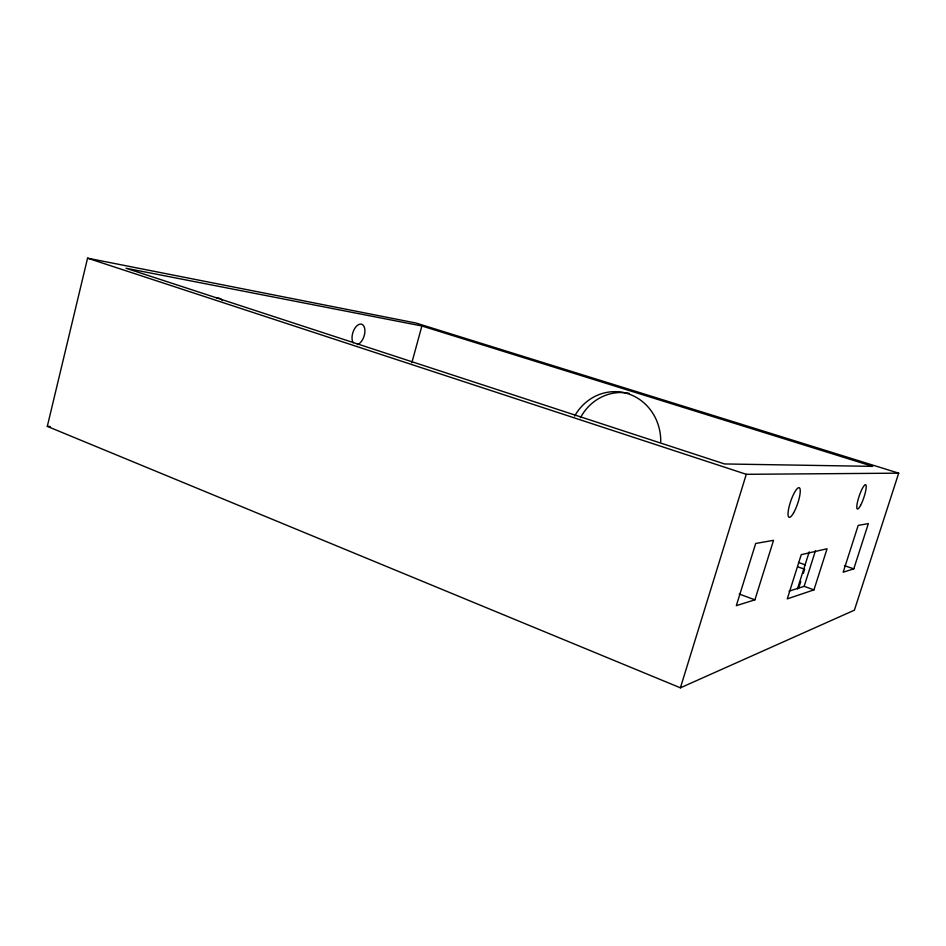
<?xml version="1.0" encoding="UTF-8"?>
<svg xmlns="http://www.w3.org/2000/svg" width="946" height="946" viewBox="0 0 946 946"><rect width="100%" height="100%" fill="white"/><g stroke="black" fill="none" stroke-linecap="round" stroke-linejoin="round"><path stroke-width="1.42" d="M47.3 426.374L87.564 258.175L415.98 323.035L898.7 473.166L854.392 610.182L680.399 687.825L47.3 426.374L50.244 426.492M411.865 362.673L421.881 325.98L872.685 466.366L724.577 463.954L126.007 268.25L421.881 325.98M680.399 687.825L746.288 474.313L898.7 473.166M754.896 599.835L773.532 540.332L755.688 543.477L736.319 605.653L754.896 599.835L739.216 594.017M797.419 589.003L809.197 551.885M798.59 588.329L800.754 581.506M803.355 573.311L804.656 569.208A28.167 3.973 17.8 0 0 797.833 566.938M789.094 591.12L804.135 586.331L815.428 550.797M813.962 589.866L827.064 548.751L801.25 554.663L787.261 598.877L813.962 589.866L804.135 586.331M853.777 568.877L868.357 523.611L858.199 525.397L843.182 572.2L853.777 568.877L844.423 565.625M87.564 258.175L746.288 474.313M798.459 562.444L805.424 564.904M574.624 416.086A49.913 46.413 -86.5 0 1 627.092 393.465A49.913 46.413 -86.5 0 1 660.746 441.758M580.477 417.718A49.369 45.999 -86.5 0 1 629.208 393.37M353.201 342.819A10.643 5.889 -72.7 0 1 356.228 326.476A10.643 5.889 -72.7 0 1 364.896 330.059A10.643 5.889 -72.7 0 1 357.375 344.545M216.551 298.144A12.511 8.159 -72.4 0 1 222.369 300.461M793.576 512.909A15.656 3.666 -71.2 0 0 799.701 488.124A15.656 3.666 -71.2 0 0 789.141 506.548A15.656 3.666 -71.2 0 0 793.576 512.909M860.588 505.365A12.83 2.448 -71.3 0 0 865.98 485.05A12.83 2.448 -71.3 0 0 857.963 500.115A12.83 2.448 -71.3 0 0 860.588 505.365"/></g></svg>
